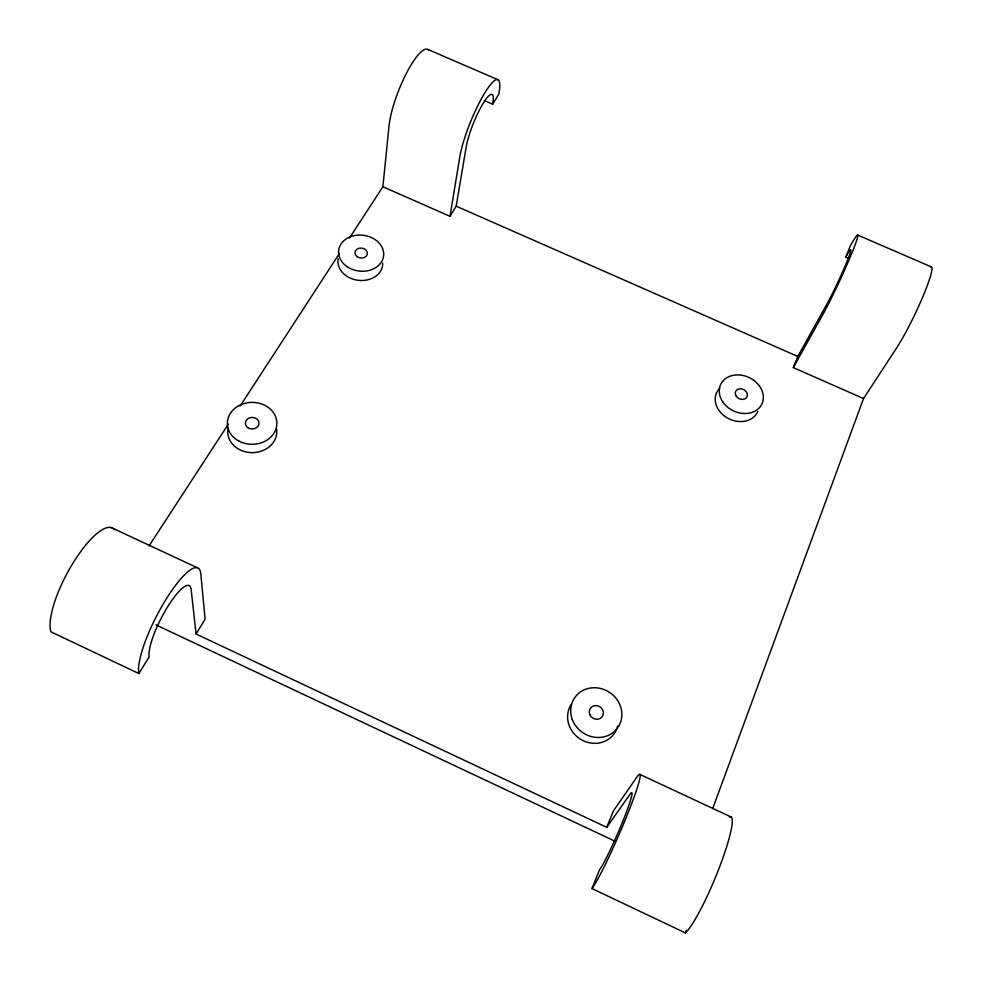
<?xml version="1.0" encoding="UTF-8"?>
<svg xmlns="http://www.w3.org/2000/svg" width="982" height="982" viewBox="0 0 982 982"><rect width="100%" height="100%" fill="white"/><g stroke="black" fill="none" stroke-linecap="round" stroke-linejoin="round"><path stroke-width="1.47" d="M349.482 238.061L382.882 186.752L388.995 126.15A48.584 11.686 -68.4 0 1 407.002 72.177A48.584 11.686 -68.4 0 1 428.839 50.278M449.989 216.322L459.772 157.083A48.756 9.329 -67.8 0 1 485.218 92.173A48.756 9.329 -67.8 0 1 498.77 94.321L492.657 104.178A33.02 6.322 -67.8 0 0 483.439 102.914A33.02 6.322 -67.8 0 0 466.241 146.686L456.176 206.159L449.989 216.322L382.882 186.752M114.366 529.814A61.461 18.462 -61.8 0 0 73.527 562.244A61.461 18.462 -61.8 0 0 50.941 631.831L138.843 673.542L149.178 656.897A41.796 10.004 -62.7 0 1 167.75 606.63A41.796 10.004 -62.7 0 1 191.146 589.36L196.069 634.016L606.741 827.335L629.671 794.733A42.852 3.277 -66.6 0 1 623.091 820.621A42.852 3.277 -66.6 0 1 599.425 869.991L591.962 888.563L685.399 932.9L686.381 930.187M712.687 808.628L863.534 398.557L896.578 348.021A49.947 5.61 -64.4 0 0 923.141 295.999A49.947 5.61 -64.4 0 0 930.531 266.944M793.284 367.599L797.801 356.454L826.918 304.064A33.683 2.05 -65 0 0 847.356 260.672A33.683 2.05 -65 0 0 845.76 257.186L850.117 246.335A49.738 3.02 -65 0 1 852.622 251.22A49.738 3.02 -65 0 1 822.302 315.553L793.284 367.599L863.534 398.557M606.741 827.335L613.406 810.936L636.631 777.437A63.278 4.836 -66.6 0 1 627.032 815.477A63.278 4.836 -66.6 0 1 591.962 888.563M196.069 634.016L205.103 619.176L200.807 573.819A61.731 14.779 -62.7 0 0 166.204 599.057A61.731 14.779 -62.7 0 0 138.843 673.542M149.031 545.943L228.376 424.077M240.062 406.118L339.453 253.454M427.857 49.444L498.07 79.763M857.593 235.029L931.231 266.822M484.372 100.581L492.657 104.178M845.76 257.186L848.546 258.389M456.176 206.159L797.801 356.454M111.248 527.555L197.21 567.706M640.043 774.479L731.295 817.085M155.978 624.896L615.186 841.316M729.319 816.987A63.634 8.998 -67.4 0 1 719.929 866.05A63.634 8.998 -67.4 0 1 685.399 932.9M757.797 411.409A22.611 18.327 25.7 0 1 726.766 417.596A22.611 18.327 25.7 0 1 719.732 388.332M617.666 725.808A25.974 23.998 35.3 0 1 583.455 740.821A25.974 23.998 35.3 0 1 571.328 704.266M382.698 263.213A22.451 17.922 7.3 0 1 358.761 280.361A22.451 17.922 7.3 0 1 338.201 258.708M276.58 428.876A24.538 20.818 -0.5 0 1 251.65 452.628A24.538 20.818 -0.5 0 1 228.205 427.919M722.654 401.699A22.819 18.413 25.6 0 0 760.841 405.885A22.819 18.413 25.6 0 0 740.367 375.05A22.819 18.413 25.6 0 0 722.654 401.699M735.849 395.586A6.297 5.082 25.6 0 0 746.369 397.747A6.297 5.082 25.6 0 0 741.741 388.897A6.297 5.082 25.6 0 0 735.849 395.586M572.322 719.524A26.244 24.182 34.9 0 0 616.033 729.847A26.244 24.182 34.9 0 0 600.481 688.456A26.244 24.182 34.9 0 0 572.322 719.524M589.838 714.626A7.242 6.665 34.9 0 0 601.978 716.934A7.242 6.665 34.9 0 0 597.166 705.677A7.242 6.665 34.9 0 0 589.838 714.626M347.211 266.748A22.647 18.02 7.3 0 0 383.483 256.732A22.647 18.02 7.3 0 0 352.661 236.011A22.647 18.02 7.3 0 0 347.211 266.748M357.055 256.597A6.248 4.971 7.3 0 0 367.28 254.313A6.248 4.971 7.3 0 0 359.179 248.225A6.248 4.971 7.3 0 0 357.055 256.597M239.35 441.323A24.771 20.953 -0.3 0 0 276.887 423.684A24.771 20.953 -0.3 0 0 240.111 405.038A24.771 20.953 -0.3 0 0 239.35 441.323M247.857 427.673A6.837 5.782 -0.3 0 0 258.929 424.114A6.837 5.782 -0.3 0 0 249.772 417.792A6.837 5.782 -0.3 0 0 247.857 427.673"/></g></svg>
